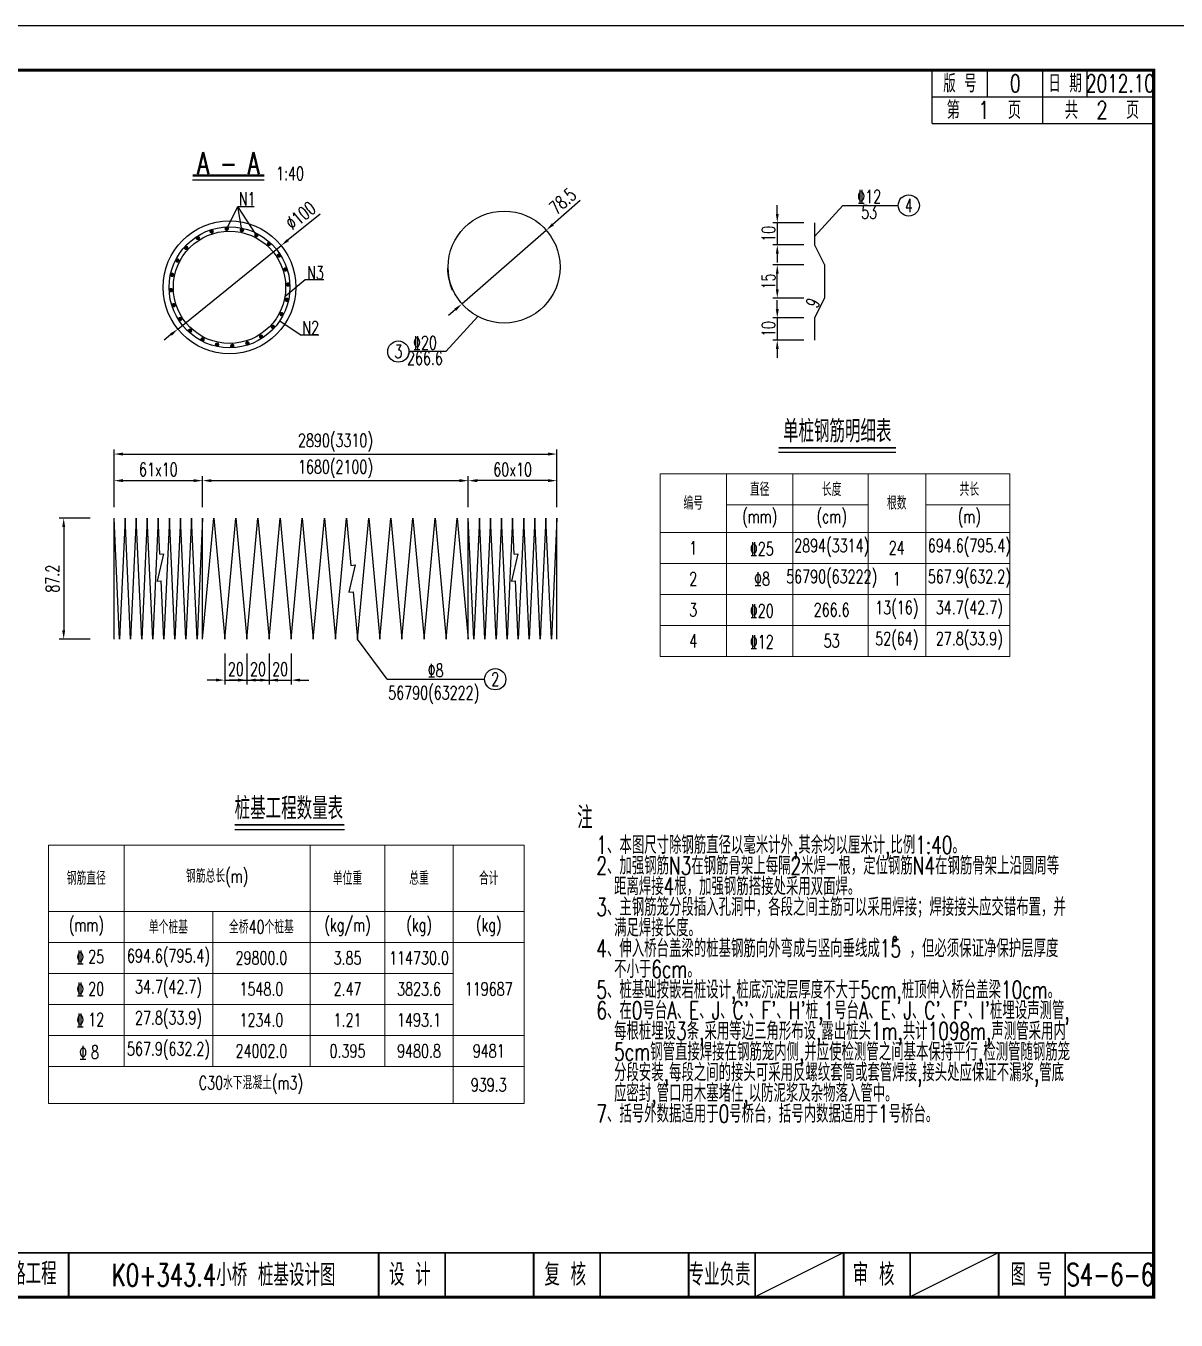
# Model space of a CAD drawing. Header units: millimetres. Extents: x -51 to 12129, y -1309 to -715.
# Drawn here: x 1784.9 to 2044.6, y -1006.8 to -714.7 of the extents above; entities that cross this region are included whole.
import ezdxf
from ezdxf.enums import TextEntityAlignment as Align

# ---------------------------------------------------------------- set-up
doc = ezdxf.new("R2010")
doc.units = ezdxf.units.MM
doc.header["$LTSCALE"] = 0.25
for name, color, linetype in [('图框', 7, 'Continuous'), ('尺寸标注', 2, 'Continuous'), ('文字', 7, 'Continuous'), ('文字字符', 7, 'Continuous'), ('标注', 4, 'Continuous'), ('次轮廓线', 7, 'Continuous'), ('表格', 7, 'Continuous'), ('钢筋', 6, 'Continuous')]:
    doc.layers.add(name, color=color, linetype=linetype)
doc.styles.get("Standard").update_dxf_attribs({"font": 'simplex1.shx', "width": 0.7, "bigfont": 'hztxt.shx'})
doc.dimstyles.new('比例1：40', dxfattribs={"dimscale": 0, "dimtxt": 3, "dimasz": 2, "dimexe": 1, "dimexo": 1, "dimgap": 1, "dimtad": 1, "dimlfac": 4, "dimzin": 13, "dimdsep": 46, "dimtxsty": 'Standard', "dimblk2": 'DIM', "dimcen": -0.09, "dimclrd": 256, "dimclre": 256, "dimclrt": 7, "dimaunit": 1, "dimadec": 5, "dimazin": 0, "dimtfac": 0.0005, "dimtix": 1, "dimtmove": 2, "dimatfit": 3, "dimfxl": 0, "dimtolj": 1, "dimtzin": 13, "dimarcsym": 0})
doc.dimstyles.new('比例：1：20', dxfattribs={"dimscale": 0, "dimtxt": 3, "dimasz": 2, "dimexe": 1, "dimexo": 1, "dimgap": 0.5, "dimtad": 1, "dimdec": 1, "dimlfac": 2, "dimzin": 9, "dimdsep": 46, "dimtxsty": 'Standard', "dimcen": 0.5, "dimclrd": 256, "dimclre": 256, "dimclrt": 256, "dimadec": 1, "dimazin": 2, "dimtfac": 1, "dimtdec": 1, "dimtix": 1, "dimtmove": 2, "dimatfit": 3, "dimfxl": 0, "dimtolj": 1, "dimtzin": 0, "dimlwd": -1, "dimlwe": -1, "dimarcsym": 0})

# ---------------------------------------------------------------- blocks, each defined once
blk = doc.blocks.new('*D305')
at = {"layer": 'Defpoints', "color": 0}
for p in [(1842.53, -764.25), (1819.19, -783.1)]:
    blk.add_point(p, dxfattribs=at)
at = {"layer": '标注', "lineweight": -2}
for p, q in [((1851.34, -757.14), (1844.09, -762.99)), ((1819.19, -783.1), (1842.53, -764.25)), ((1817.64, -784.36), (1816.08, -785.61))]:
    blk.add_line(p, q, dxfattribs=at)
at = {"layer": '标注'}
for points in [[(1843.88, -762.73), (1844.29, -763.25), (1842.53, -764.25)], [(1817.43, -784.1), (1817.85, -784.62), (1819.19, -783.1)]]:
    blk.add_solid(points, dxfattribs=at)
at = {"layer": '标注', "color": 7, "insert": (1846.92, -757.49), "char_height": 3, "attachment_point": 5, "rotation": 38.9309}
blk.add_mtext('\\A1;%%C100', dxfattribs=at)
blk = doc.blocks.new('DIM')
blk.add_lwpolyline([(-1, -0.1, 0.2, 0, 0), (0, 0, 0, 0, 0)], format="xyseb")
blk = doc.blocks.new('*D306')
at = {"layer": 'Defpoints', "color": 0}
for p in [(1902.39, -760.78), (1883.35, -777.41)]:
    blk.add_point(p, dxfattribs=at)
at = {"layer": '标注', "lineweight": -2}
for p, q in [((1910.07, -754.07), (1903.89, -759.46)), ((1883.35, -777.41), (1902.39, -760.78)), ((1881.85, -778.72), (1880.34, -780.04))]:
    blk.add_line(p, q, dxfattribs=at)
at = {"layer": '标注'}
for points in [[(1903.67, -759.21), (1904.11, -759.71), (1902.39, -760.78)], [(1881.63, -778.47), (1882.07, -778.97), (1883.35, -777.41)]]:
    blk.add_solid(points, dxfattribs=at)
at = {"layer": '标注', "color": 7, "insert": (1906.09, -754.22), "char_height": 3, "attachment_point": 5, "rotation": 41.1437}
blk.add_mtext('\\A1;78.5', dxfattribs=at)
blk = doc.blocks.new('*D308')
at = {"layer": 'Defpoints', "color": 0}
for p in [(1962.98, -759.1), (1954.55, -764.1), (1962.98, -764.1)]:
    blk.add_point(p, dxfattribs=at)
at = {"layer": '标注'}
for p, q in [((1954.55, -757.1), (1954.55, -755.1)), ((1960.55, -759.1), (1953.55, -759.1)), ((1954.55, -759.1), (1954.55, -764.1)), ((1960.55, -764.1), (1953.55, -764.1)), ((1954.55, -766.1), (1954.55, -768.1))]:
    blk.add_line(p, q, dxfattribs=at)
for points in [[(1954.22, -757.1), (1954.88, -757.1), (1954.55, -759.1)], [(1954.22, -766.1), (1954.88, -766.1), (1954.55, -764.1)]]:
    blk.add_solid(points, dxfattribs=at)
at = {"layer": '标注', "insert": (1952.55, -761.6), "char_height": 3, "attachment_point": 5, "rotation": 90}
blk.add_mtext('\\A1;10', dxfattribs=at)
blk = doc.blocks.new('*D309')
at = {"layer": 'Defpoints', "color": 0}
for p in [(1954.55, -768.6), (1965.23, -768.6), (1965.23, -776.1)]:
    blk.add_point(p, dxfattribs=at)
at = {"layer": '标注'}
for p, q in [((1960.55, -768.6), (1953.55, -768.6)), ((1954.55, -774.1), (1954.55, -770.6)), ((1960.55, -776.1), (1953.55, -776.1))]:
    blk.add_line(p, q, dxfattribs=at)
for points in [[(1954.22, -770.6), (1954.88, -770.6), (1954.55, -768.6)], [(1954.22, -774.1), (1954.88, -774.1), (1954.55, -776.1)]]:
    blk.add_solid(points, dxfattribs=at)
at = {"layer": '标注', "insert": (1952.55, -772.35), "char_height": 3, "attachment_point": 5, "rotation": 90}
blk.add_mtext('\\A1;15', dxfattribs=at)
blk = doc.blocks.new('*D310')
at = {"layer": 'Defpoints', "color": 0}
for p in [(1962.98, -780.6), (1954.55, -785.6), (1962.98, -785.6)]:
    blk.add_point(p, dxfattribs=at)
at = {"layer": '标注'}
for p, q in [((1954.55, -778.6), (1954.55, -776.6)), ((1960.55, -780.6), (1953.55, -780.6)), ((1954.55, -780.6), (1954.55, -785.6)), ((1960.55, -785.6), (1953.55, -785.6)), ((1954.55, -787.6), (1954.55, -789.6))]:
    blk.add_line(p, q, dxfattribs=at)
for points in [[(1954.22, -778.6), (1954.88, -778.6), (1954.55, -780.6)], [(1954.22, -787.6), (1954.88, -787.6), (1954.55, -785.6)]]:
    blk.add_solid(points, dxfattribs=at)
at = {"layer": '标注', "insert": (1952.55, -783.1), "char_height": 3, "attachment_point": 5, "rotation": 90}
blk.add_mtext('\\A1;10', dxfattribs=at)
blk = doc.blocks.new('*D311')
at = {"layer": 'Defpoints', "color": 0}
for p in [(1804.79, -825.8), (1793.42, -853.1), (1804.79, -853.1)]:
    blk.add_point(p, dxfattribs=at)
at = {"layer": '标注', "lineweight": -2}
for p, q in [((1799.42, -825.8), (1792.42, -825.8)), ((1793.42, -827.8), (1793.42, -851.1)), ((1799.42, -853.1), (1792.42, -853.1))]:
    blk.add_line(p, q, dxfattribs=at)
at = {"layer": '标注'}
for points in [[(1793.09, -827.8), (1793.76, -827.8), (1793.42, -825.8)], [(1793.09, -851.1), (1793.76, -851.1), (1793.42, -853.1)]]:
    blk.add_solid(points, dxfattribs=at)
at = {"layer": '标注', "color": 7, "insert": (1790.92, -839.45), "char_height": 3, "attachment_point": 5, "rotation": 90}
blk.add_mtext('\\A1;87.2', dxfattribs=at)
blk = doc.blocks.new('*D312')
at = {"layer": 'Defpoints', "color": 0}
for p in [(1904.79, -811.32), (1804.79, -825.8), (1904.79, -825.8)]:
    blk.add_point(p, dxfattribs=at)
at = {"layer": '标注', "lineweight": -2}
for p, q in [((1804.79, -817.32), (1804.79, -810.32)), ((1806.79, -811.32), (1902.79, -811.32)), ((1904.79, -817.32), (1904.79, -810.32))]:
    blk.add_line(p, q, dxfattribs=at)
at = {"layer": '标注'}
for points in [[(1806.79, -810.98), (1806.79, -811.65), (1804.79, -811.32)], [(1902.79, -810.98), (1902.79, -811.65), (1904.79, -811.32)]]:
    blk.add_solid(points, dxfattribs=at)
at = {"layer": '标注', "color": 7, "insert": (1854.79, -808.72), "char_height": 3, "attachment_point": 5}
blk.add_mtext('\\A1;2890(3310)', dxfattribs=at)
blk = doc.blocks.new('*D313')
at = {"layer": 'Defpoints', "color": 0}
for p in [(1824.79, -817.32), (1804.79, -825.8), (1824.79, -825.8)]:
    blk.add_point(p, dxfattribs=at)
at = {"layer": '标注', "lineweight": -2}
for p, q in [((1804.79, -823.32), (1804.79, -816.32)), ((1806.79, -817.32), (1822.79, -817.32)), ((1824.79, -823.32), (1824.79, -816.32))]:
    blk.add_line(p, q, dxfattribs=at)
at = {"layer": '标注'}
for points in [[(1806.79, -816.98), (1806.79, -817.65), (1804.79, -817.32)], [(1822.79, -816.98), (1822.79, -817.65), (1824.79, -817.32)]]:
    blk.add_solid(points, dxfattribs=at)
at = {"layer": '标注', "color": 7, "insert": (1814.79, -814.82), "char_height": 3, "attachment_point": 5}
blk.add_mtext('\\A1;61x10', dxfattribs=at)
blk = doc.blocks.new('*D314')
at = {"layer": 'Defpoints', "color": 0}
for p in [(1884.79, -817.32), (1884.79, -825.8), (1904.79, -825.8)]:
    blk.add_point(p, dxfattribs=at)
at = {"layer": '标注', "lineweight": -2}
for p, q in [((1884.79, -823.32), (1884.79, -816.32)), ((1902.79, -817.32), (1886.79, -817.32)), ((1904.79, -823.32), (1904.79, -816.32))]:
    blk.add_line(p, q, dxfattribs=at)
at = {"layer": '标注'}
for points in [[(1886.79, -816.98), (1886.79, -817.65), (1884.79, -817.32)], [(1902.79, -816.98), (1902.79, -817.65), (1904.79, -817.32)]]:
    blk.add_solid(points, dxfattribs=at)
at = {"layer": '标注', "color": 7, "insert": (1894.79, -814.82), "char_height": 3, "attachment_point": 5}
blk.add_mtext('\\A1;60x10', dxfattribs=at)
blk = doc.blocks.new('*D315')
at = {"layer": 'Defpoints', "color": 0}
for p in [(1884.79, -817.32), (1824.79, -825.8), (1884.79, -825.8)]:
    blk.add_point(p, dxfattribs=at)
at = {"layer": '标注', "lineweight": -2}
for p, q in [((1824.79, -823.32), (1824.79, -816.32)), ((1826.79, -817.32), (1882.79, -817.32)), ((1884.79, -823.32), (1884.79, -816.32))]:
    blk.add_line(p, q, dxfattribs=at)
at = {"layer": '标注'}
for points in [[(1826.79, -816.98), (1826.79, -817.65), (1824.79, -817.32)], [(1882.79, -816.98), (1882.79, -817.65), (1884.79, -817.32)]]:
    blk.add_solid(points, dxfattribs=at)
at = {"layer": '标注', "color": 7, "insert": (1854.79, -814.72), "char_height": 3, "attachment_point": 5}
blk.add_mtext('\\A1;1680(2100)', dxfattribs=at)
blk = doc.blocks.new('*D316')
at = {"layer": 'Defpoints', "color": 0}
for p in [(1829.79, -853.1), (1834.79, -853.1), (1834.79, -862.35)]:
    blk.add_point(p, dxfattribs=at)
at = {"layer": '标注', "lineweight": -2}
for p, q in [((1829.79, -856.35), (1829.79, -863.35)), ((1834.79, -856.35), (1834.79, -863.35)), ((1827.79, -862.35), (1825.79, -862.35)), ((1829.79, -862.35), (1834.79, -862.35)), ((1836.79, -862.35), (1838.79, -862.35))]:
    blk.add_line(p, q, dxfattribs=at)
at = {"layer": '标注'}
for points in [[(1827.79, -862.01), (1827.79, -862.68), (1829.79, -862.35)], [(1836.79, -862.01), (1836.79, -862.68), (1834.79, -862.35)]]:
    blk.add_solid(points, dxfattribs=at)
at = {"layer": '标注', "color": 7, "insert": (1832.29, -859.85), "char_height": 3, "attachment_point": 5}
blk.add_mtext('\\A1;20', dxfattribs=at)
blk = doc.blocks.new('*D317')
at = {"layer": 'Defpoints', "color": 0}
for p in [(1834.79, -853.1), (1839.79, -853.1), (1839.79, -862.35)]:
    blk.add_point(p, dxfattribs=at)
at = {"layer": '标注', "lineweight": -2}
for p, q in [((1834.79, -856.35), (1834.79, -863.35)), ((1839.79, -856.35), (1839.79, -863.35)), ((1832.79, -862.35), (1830.79, -862.35)), ((1834.79, -862.35), (1839.79, -862.35)), ((1841.79, -862.35), (1843.79, -862.35))]:
    blk.add_line(p, q, dxfattribs=at)
at = {"layer": '标注'}
for points in [[(1832.79, -862.01), (1832.79, -862.68), (1834.79, -862.35)], [(1841.79, -862.01), (1841.79, -862.68), (1839.79, -862.35)]]:
    blk.add_solid(points, dxfattribs=at)
at = {"layer": '标注', "color": 7, "insert": (1837.29, -859.85), "char_height": 3, "attachment_point": 5}
blk.add_mtext('\\A1;20', dxfattribs=at)
blk = doc.blocks.new('*D318')
at = {"layer": 'Defpoints', "color": 0}
for p in [(1839.79, -853.1), (1844.79, -853.1), (1844.79, -862.35)]:
    blk.add_point(p, dxfattribs=at)
at = {"layer": '标注', "lineweight": -2}
for p, q in [((1839.79, -856.35), (1839.79, -863.35)), ((1844.79, -856.35), (1844.79, -863.35)), ((1837.79, -862.35), (1835.79, -862.35)), ((1839.79, -862.35), (1844.79, -862.35)), ((1846.79, -862.35), (1848.79, -862.35))]:
    blk.add_line(p, q, dxfattribs=at)
at = {"layer": '标注'}
for points in [[(1837.79, -862.01), (1837.79, -862.68), (1839.79, -862.35)], [(1846.79, -862.01), (1846.79, -862.68), (1844.79, -862.35)]]:
    blk.add_solid(points, dxfattribs=at)
at = {"layer": '标注', "color": 7, "insert": (1842.29, -859.85), "char_height": 3, "attachment_point": 5}
blk.add_mtext('\\A1;20', dxfattribs=at)
blk = doc.blocks.new('*D1938')
at = {"layer": 'Defpoints', "color": 0}
for p in [(1904.79, -825.8), (1884.79, -1114.32), (1884.79, -1122.8)]:
    blk.add_point(p, dxfattribs=at)
at = {"layer": '标注', "lineweight": -2}
for p, q in [((1904.79, -1108.32), (1904.79, -1115.32)), ((1884.79, -1120.32), (1884.79, -1113.32)), ((1902.79, -1114.32), (1886.79, -1114.32))]:
    blk.add_line(p, q, dxfattribs=at)
at = {"layer": '标注'}
for points in [[(1886.79, -1113.98), (1886.79, -1114.65), (1884.79, -1114.32)], [(1902.79, -1113.98), (1902.79, -1114.65), (1904.79, -1114.32)]]:
    blk.add_solid(points, dxfattribs=at)
at = {"layer": '标注', "color": 7, "insert": (1894.79, -1111.82), "char_height": 3, "attachment_point": 5}
blk.add_mtext('\\A1;60x10', dxfattribs=at)
blk = doc.blocks.new('series')
at = {"width": 0.75}
for tag, height, p in [('页码', 4, (-35, -19)), ('图名', 5, (-220, -282)), ('图号', 5, (-20, -282))]:
    blk.add_attdef(tag, text='', height=height, dxfattribs=at).set_placement(p, align=Align.MIDDLE_CENTER)
blk = doc.blocks.new('123')
at = {"layer": '图框', "color": 2}
blk.add_lwpolyline([(369.33, -1011.65), (369.33, -714.65), (-50.67, -714.65), (-50.67, -1011.65)], close=True, dxfattribs=at)

msp = doc.modelspace()

# ---------------------------------------------------------------- linework, layer by layer
for p, q in [((1954.85828, -810.90546), (1981.33466, -810.90546)), ((1832.03809, -896.04382), (1856.81971, -896.04382)), ((1949.33091, -1001.65472), (1969.33091, -991.65472)), ((1984.33091, -1001.65472), (2004.33091, -991.65472))]:
    msp.add_line(p, q)
at = {"const_width": 0.7}
msp.add_lwpolyline([(1659.54252, -1001.65472), (2039.54252, -1001.65472), (2039.54252, -724.65472), (1659.54252, -724.65472)], close=True, dxfattribs=at)
at = {"const_width": 0.4}
for points in [[(1954.85828, -809.90546), (1981.33466, -809.90546)], [(1832.03809, -895.04382), (1856.81971, -895.04382)], [(1659.54252, -991.65472), (2039.54252, -991.65472)], [(1934.54252, -1001.65472), (1934.54252, -991.65472)], [(1949.54252, -1001.65472), (1949.54252, -991.65472)], [(1969.54252, -1001.65472), (1969.54252, -991.65472)], [(1984.54252, -1001.65472), (1984.54252, -991.65472)], [(2004.54252, -1001.65472), (2004.54252, -991.65472)], [(2019.54252, -1001.65472), (2019.54252, -991.65472)]]:
    msp.add_lwpolyline(points, dxfattribs=at)
at = {"layer": '图框', "const_width": 0.4}
for points in [[(1794.54252, -1001.65472), (1794.54252, -991.65472)], [(1864.54252, -1001.65472), (1864.54252, -991.65472)], [(1879.54252, -1001.65472), (1879.54252, -991.65472)], [(1899.54252, -1001.65472), (1899.54252, -991.65472)], [(1914.54252, -1001.65472), (1914.54252, -991.65472)], [(1934.54252, -1001.65472), (1934.54252, -991.65472)]]:
    msp.add_lwpolyline(points, dxfattribs=at)
at = {"layer": '尺寸标注'}
msp.add_line((1822.521, -749.39007), (1838.70946, -749.39007), dxfattribs=at)
msp.add_lwpolyline([(1822.521, -748.42757, 0.525, 0.525, 0), (1838.70946, -748.42757, 0, 0, 0)], format="xyseb", dxfattribs=at)
at = {"layer": '标注'}
for p, q in [((1830.23038, -760.44024), (1832.72385, -755.43101)), ((1836.93234, -761.89816), (1832.72385, -755.43101)), ((1832.72385, -755.43101), (1836.44381, -755.43101)), ((1833.67733, -760.72804), (1832.72385, -755.43101)), ((1969.38303, -755.19924), (1962.98967, -762.20078)), ((1969.38303, -755.19924), (1981.85023, -755.19924)), ((1843.36912, -775.72428), (1847.98371, -771.87929)), ((1847.98371, -771.87929), (1852.13911, -771.87929)), ((1846.78265, -784.389), (1842.1964, -781.27968)), ((1879.70426, -788.17811), (1886.94071, -780.25329)), ((1846.78265, -784.389), (1851.03213, -784.389)), ((1879.70426, -788.17811), (1871.38679, -788.17811)), ((1866.43943, -862.14333), (1859.73467, -853.09818)), ((1866.43943, -862.14333), (1888.46037, -862.14333))]:
    msp.add_line(p, q, dxfattribs=at)
for points in [[(1815.16055, -833.91711), (1815.94647, -833.84514), (1814.50196, -840.00253), (1815.43527, -839.91706)], [(1895.16055, -833.91711), (1895.94647, -833.84514), (1894.50196, -840.00253), (1895.43527, -839.91706)], [(1858.26378, -836.44495), (1859.25962, -836.35376), (1857.81511, -842.51115), (1858.81095, -842.41995)]]:
    msp.add_lwpolyline(points, dxfattribs=at)
for centre in [(1984.25023, -755.19924), (1868.98679, -788.17811), (1890.86037, -862.14333)]:
    msp.add_circle(centre, 2.4, dxfattribs=at)
at = {"layer": '次轮廓线'}
for p, q in [((1989.54252, -736.65472), (1989.54252, -724.65472)), ((2002.04252, -730.65472), (2002.04252, -724.65472)), ((2014.54252, -730.65472), (2014.54252, -724.65472)), ((2024.54252, -730.65472), (2024.54252, -724.65472)), ((1989.54252, -730.65472), (2039.54252, -730.65472)), ((2014.54252, -736.65472), (2014.54252, -730.65472)), ((1989.54252, -736.65472), (2039.54252, -736.65472))]:
    msp.add_line(p, q, dxfattribs=at)
msp.add_circle((1830.86084, -773.67523), 15, dxfattribs=at)
at = {"layer": '表格', "color": 1, "lineweight": 0}
for p, q in [((1928.07605, -815.78804), (1943.07605, -815.78804)), ((1928.07605, -815.78804), (1928.07605, -822.78804)), ((1943.07605, -815.78804), (1958.07605, -815.78804)), ((1958.07605, -815.78804), (1973.07605, -815.78804)), ((1973.07605, -815.78804), (1988.07605, -815.78804)), ((1988.07605, -815.78804), (2007.07605, -815.78804)), ((2007.07605, -815.78804), (2007.07605, -856.98804)), ((1928.07605, -822.78804), (1928.07605, -828.98804)), ((1928.07605, -828.98804), (1928.07605, -835.98804)), ((1928.07605, -835.98804), (1928.07605, -842.98804)), ((1928.07605, -842.98804), (1928.07605, -849.98804)), ((1928.07605, -849.98804), (1928.07605, -856.98804)), ((1928.07605, -856.98804), (1943.07605, -856.98804)), ((1943.07605, -856.98804), (1958.07605, -856.98804)), ((1958.07605, -856.98804), (1973.07605, -856.98804)), ((1973.07605, -856.98804), (1988.07605, -856.98804)), ((1988.07605, -856.98804), (2007.07605, -856.98804)), ((1789.99084, -899.57778), (1807.07535, -899.57778)), ((1789.99084, -899.57778), (1789.99084, -914.57778)), ((1807.07535, -899.57778), (1827.07535, -899.57778)), ((1827.07535, -899.57778), (1849.07535, -899.57778)), ((1849.07535, -899.57778), (1865.94117, -899.57778)), ((1865.94117, -899.57778), (1881.37935, -899.57778)), ((1881.37935, -899.57778), (1897.39571, -899.57778)), ((1897.39571, -899.57778), (1897.39571, -914.57778)), ((1789.99084, -914.57778), (1789.99084, -921.57778)), ((1897.39571, -914.57778), (1897.39571, -921.57778)), ((1789.99084, -921.57778), (1789.99084, -928.57778)), ((1897.39571, -921.57778), (1897.39571, -928.57778)), ((1789.99084, -928.57778), (1789.99084, -935.57778)), ((1897.39571, -928.57778), (1897.39571, -935.57778)), ((1789.99084, -935.57778), (1789.99084, -942.57778)), ((1897.39571, -935.57778), (1897.39571, -942.57778)), ((1789.99084, -942.57778), (1789.99084, -949.57778)), ((1897.39571, -942.57778), (1897.39571, -949.57778)), ((1789.99084, -949.57778), (1789.99084, -957.91112)), ((1897.39571, -949.57778), (1897.39571, -957.91112)), ((1789.99084, -957.91112), (1807.07535, -957.91112)), ((1807.07535, -957.91112), (1827.07535, -957.91112)), ((1827.07535, -957.91112), (1849.07535, -957.91112)), ((1849.07535, -957.91112), (1865.94117, -957.91112)), ((1865.94117, -957.91112), (1881.37935, -957.91112)), ((1881.37935, -957.91112), (1897.39571, -957.91112))]:
    msp.add_line(p, q, dxfattribs=at)
at = {"layer": '表格', "lineweight": 0}
for p, q in [((1943.07605, -815.78804), (1943.07605, -822.78804)), ((1958.07605, -815.78804), (1958.07605, -822.78804)), ((1975.07605, -815.78804), (1975.07605, -822.78804)), ((1988.07605, -815.78804), (1988.07605, -822.78804)), ((1943.07605, -822.78804), (1958.07605, -822.78804)), ((1943.07605, -822.78804), (1943.07605, -828.98804)), ((1958.07605, -822.78804), (1975.07605, -822.78804)), ((1958.07605, -822.78804), (1958.07605, -828.98804)), ((1975.07605, -822.78804), (1975.07605, -828.98804)), ((1988.07605, -822.78804), (2007.07605, -822.78804)), ((1988.07605, -822.78804), (1988.07605, -828.98804)), ((1928.07605, -828.98804), (1943.07605, -828.98804)), ((1943.07605, -828.98804), (1958.07605, -828.98804)), ((1943.07605, -828.98804), (1943.07605, -835.98804)), ((1958.07605, -828.98804), (1973.07605, -828.98804)), ((1958.07605, -828.98804), (1958.07605, -835.98804)), ((1973.07605, -828.98804), (1988.07605, -828.98804)), ((1975.07605, -828.98804), (1975.07605, -835.98804)), ((1988.07605, -828.98804), (2007.07605, -828.98804)), ((1988.07605, -828.98804), (1988.07605, -835.98804)), ((1928.07605, -835.98804), (1943.07605, -835.98804)), ((1943.07605, -835.98804), (1958.07605, -835.98804)), ((1943.07605, -835.98804), (1943.07605, -842.98804)), ((1958.07605, -835.98804), (1973.07605, -835.98804)), ((1958.07605, -835.98804), (1958.07605, -842.98804)), ((1973.07605, -835.98804), (1988.07605, -835.98804)), ((1975.07605, -835.98804), (1975.07605, -842.98804)), ((1988.07605, -835.98804), (2007.07605, -835.98804)), ((1988.07605, -835.98804), (1988.07605, -842.98804)), ((1928.07605, -842.98804), (1943.07605, -842.98804)), ((1943.07605, -842.98804), (1958.07605, -842.98804)), ((1943.07605, -842.98804), (1943.07605, -849.98804)), ((1958.07605, -842.98804), (1973.07605, -842.98804)), ((1958.07605, -842.98804), (1958.07605, -849.98804)), ((1973.07605, -842.98804), (1988.07605, -842.98804)), ((1975.07605, -842.98804), (1975.07605, -849.98804)), ((1988.07605, -842.98804), (2007.07605, -842.98804)), ((1988.07605, -842.98804), (1988.07605, -849.98804)), ((1928.07605, -849.98804), (1943.07605, -849.98804)), ((1943.07605, -849.98804), (1958.07605, -849.98804)), ((1943.07605, -849.98804), (1943.07605, -856.98804)), ((1958.07605, -849.98804), (1973.07605, -849.98804)), ((1958.07605, -849.98804), (1958.07605, -856.98804)), ((1973.07605, -849.98804), (1988.07605, -849.98804)), ((1975.07605, -849.98804), (1975.07605, -856.98804)), ((1988.07605, -849.98804), (2007.07605, -849.98804)), ((1988.07605, -849.98804), (1988.07605, -856.98804)), ((1807.07535, -899.57778), (1807.07535, -914.57778)), ((1849.07535, -899.57778), (1849.07535, -914.57778)), ((1865.94117, -899.57778), (1865.94117, -914.57778)), ((1881.37935, -899.57778), (1881.37935, -914.57778)), ((1789.99084, -914.57778), (1807.07535, -914.57778)), ((1807.07535, -914.57778), (1827.07535, -914.57778)), ((1807.07535, -914.57778), (1807.07535, -921.57778)), ((1827.07535, -914.57778), (1849.07535, -914.57778)), ((1827.07535, -914.57778), (1827.07535, -921.57778)), ((1849.07535, -914.57778), (1865.94117, -914.57778)), ((1849.07535, -914.57778), (1849.07535, -921.57778)), ((1865.94117, -914.57778), (1881.37935, -914.57778)), ((1865.94117, -914.57778), (1865.94117, -921.57778)), ((1881.37935, -914.57778), (1897.39571, -914.57778)), ((1881.37935, -914.57778), (1881.37935, -921.57778)), ((1789.99084, -921.57778), (1807.07535, -921.57778)), ((1807.07535, -921.57778), (1827.07535, -921.57778)), ((1807.07535, -921.57778), (1807.07535, -928.57778)), ((1827.07535, -921.57778), (1849.07535, -921.57778)), ((1827.07535, -921.57778), (1827.07535, -928.57778)), ((1849.07535, -921.57778), (1865.94117, -921.57778)), ((1849.07535, -921.57778), (1849.07535, -928.57778)), ((1865.94117, -921.57778), (1881.37935, -921.57778)), ((1865.94117, -921.57778), (1865.94117, -928.57778)), ((1881.37935, -921.57778), (1897.39571, -921.57778)), ((1881.37935, -921.57778), (1881.37935, -928.57778)), ((1789.99084, -928.57778), (1807.07535, -928.57778)), ((1807.07535, -928.57778), (1827.07535, -928.57778)), ((1807.07535, -928.57778), (1807.07535, -935.57778)), ((1827.07535, -928.57778), (1849.07535, -928.57778)), ((1827.07535, -928.57778), (1827.07535, -935.57778)), ((1849.07535, -928.57778), (1865.94117, -928.57778)), ((1849.07535, -928.57778), (1849.07535, -935.57778)), ((1865.94117, -928.57778), (1881.37935, -928.57778)), ((1865.94117, -928.57778), (1865.94117, -935.57778)), ((1881.37935, -928.57778), (1881.37935, -935.57778)), ((1789.99084, -935.57778), (1807.07535, -935.57778)), ((1827.07535, -935.57778), (1849.07535, -935.57778)), ((1849.07535, -935.57778), (1865.94117, -935.57778)), ((1849.07535, -935.57778), (1849.07535, -942.57778)), ((1865.94117, -935.57778), (1881.37935, -935.57778)), ((1865.94117, -935.57778), (1865.94117, -942.57778)), ((1881.37935, -935.57778), (1881.37935, -942.57778)), ((1789.99084, -942.57778), (1807.07535, -942.57778)), ((1827.07535, -942.57778), (1849.07535, -942.57778)), ((1849.07535, -942.57778), (1865.94117, -942.57778)), ((1849.07535, -942.57778), (1849.07535, -949.57778)), ((1865.94117, -942.57778), (1881.37935, -942.57778)), ((1865.94117, -942.57778), (1865.94117, -949.57778)), ((1881.37935, -942.57778), (1897.39571, -942.57778)), ((1881.37935, -942.57778), (1881.37935, -949.57778)), ((1789.99084, -949.57778), (1807.07535, -949.57778)), ((1807.07535, -949.57778), (1827.07535, -949.57778)), ((1827.07535, -949.57778), (1849.07535, -949.57778)), ((1849.07535, -949.57778), (1865.94117, -949.57778)), ((1865.94117, -949.57778), (1881.37935, -949.57778)), ((1881.37935, -949.57778), (1897.39571, -949.57778)), ((1881.37935, -949.57778), (1881.37935, -957.91112))]:
    msp.add_line(p, q, dxfattribs=at)
at = {"layer": '表格', "color": 7, "lineweight": 0}
for p, q in [((1807.07535, -935.57778), (1827.07535, -935.57778)), ((1807.07535, -935.57778), (1807.07535, -942.57778)), ((1827.07535, -935.57778), (1827.07535, -942.57778)), ((1807.07535, -942.57778), (1827.07535, -942.57778)), ((1807.07535, -942.57778), (1807.07535, -949.57778)), ((1827.07535, -942.57778), (1827.07535, -949.57778))]:
    msp.add_line(p, q, dxfattribs=at)
at = {"layer": '钢筋'}
for p, q in [((1962.97577, -759.09911), (1962.97577, -764.09911)), ((1962.97577, -764.09911), (1965.22577, -768.59911)), ((1965.22577, -768.59911), (1965.22577, -776.09911)), ((1965.22577, -776.09911), (1962.97577, -780.59911)), ((1962.97577, -780.59911), (1962.97577, -785.59911)), ((1804.7888, -853.09818), (1804.7888, -825.79818)), ((1806.0388, -853.09818), (1804.7888, -825.79818)), ((1807.2888, -825.79818), (1806.0388, -853.09818)), ((1808.5388, -853.09818), (1807.2888, -825.79818)), ((1809.7888, -825.79818), (1808.5388, -853.09818)), ((1811.0388, -853.09818), (1809.7888, -825.79818)), ((1812.2888, -825.79818), (1811.0388, -853.09818)), ((1813.5388, -853.09818), (1812.2888, -825.79818)), ((1814.7888, -825.79818), (1813.5388, -853.09818)), ((1815.16055, -833.91711), (1814.7888, -825.79818)), ((1817.2888, -825.79818), (1816.0388, -853.09818)), ((1818.5388, -853.09818), (1817.2888, -825.79818)), ((1819.7888, -825.79818), (1818.5388, -853.09818)), ((1821.0388, -853.09818), (1819.7888, -825.79818)), ((1822.2888, -825.79818), (1821.0388, -853.09818)), ((1823.5388, -853.09818), (1822.2888, -825.79818)), ((1824.7888, -825.79818), (1823.5388, -853.09818)), ((1824.7888, -853.09818), (1827.2888, -825.79818)), ((1824.7888, -853.09818), (1824.7888, -825.79818)), ((1827.2888, -825.79818), (1829.7888, -853.09818)), ((1829.7888, -853.09818), (1832.2888, -825.79818)), ((1832.2888, -825.79818), (1834.7888, -853.09818)), ((1834.7888, -853.09818), (1837.2888, -825.79818)), ((1837.2888, -825.79818), (1839.7888, -853.09818)), ((1839.7888, -853.09818), (1842.2888, -825.79818)), ((1842.2888, -825.79818), (1844.7888, -853.09818)), ((1844.7888, -853.09818), (1847.2888, -825.79818)), ((1847.2888, -825.79818), (1849.7888, -853.09818)), ((1849.7888, -853.09818), (1852.2888, -825.79818)), ((1852.2888, -825.79818), (1854.7888, -853.09818)), ((1854.7888, -853.09818), (1857.2888, -825.79818)), ((1857.2888, -825.79818), (1858.26378, -836.44495)), ((1859.7888, -853.09818), (1862.2888, -825.79818)), ((1862.2888, -825.79818), (1864.7888, -853.09818)), ((1864.7888, -853.09818), (1867.2888, -825.79818)), ((1867.2888, -825.79818), (1869.7888, -853.09818)), ((1869.7888, -853.09818), (1872.2888, -825.79818)), ((1872.2888, -825.79818), (1874.7888, -853.09818)), ((1874.7888, -853.09818), (1877.2888, -825.79818)), ((1877.2888, -825.79818), (1879.7888, -853.09818)), ((1879.7888, -853.09818), (1882.2888, -825.79818)), ((1882.2888, -825.79818), (1884.7888, -853.09818)), ((1884.7888, -853.09818), (1884.7888, -825.79818)), ((1886.0388, -853.09818), (1884.7888, -825.79818)), ((1887.2888, -825.79818), (1886.0388, -853.09818)), ((1888.5388, -853.09818), (1887.2888, -825.79818)), ((1889.7888, -825.79818), (1888.5388, -853.09818)), ((1891.0388, -853.09818), (1889.7888, -825.79818)), ((1892.2888, -825.79818), (1891.0388, -853.09818)), ((1893.5388, -853.09818), (1892.2888, -825.79818)), ((1894.7888, -825.79818), (1893.5388, -853.09818)), ((1895.16055, -833.91711), (1894.7888, -825.79818)), ((1897.2888, -825.79818), (1896.0388, -853.09818)), ((1898.5388, -853.09818), (1897.2888, -825.79818)), ((1899.7888, -825.79818), (1898.5388, -853.09818)), ((1901.0388, -853.09818), (1899.7888, -825.79818)), ((1902.2888, -825.79818), (1901.0388, -853.09818)), ((1903.5388, -853.09818), (1902.2888, -825.79818)), ((1904.7888, -825.79818), (1903.5388, -853.09818)), ((1904.7888, -853.09818), (1904.7888, -825.79818)), ((1816.0388, -853.09818), (1815.43527, -839.91706)), ((1896.0388, -853.09818), (1895.43527, -839.91706)), ((1858.81095, -842.41995), (1859.7888, -853.09818))]:
    msp.add_line(p, q, dxfattribs=at)
at = {"layer": '钢筋', "const_width": 0.5}
for points in [[(1823.94735, -762.52862, -1), (1823.44735, -762.52862, -1)], [(1827.0764, -761.05439, -1), (1826.5764, -761.05439, -1)], [(1830.48038, -760.44024, -1), (1829.98038, -760.44024, -1)], [(1833.92733, -760.72804, -1), (1833.42733, -760.72804, -1)], [(1837.18234, -761.89816, -1), (1836.68234, -761.89816, -1)], [(1821.30649, -764.76248, -1), (1820.80649, -764.76248, -1)], [(1840.02359, -763.87088, -1), (1839.52359, -763.87088, -1)], [(1819.33377, -767.60373, -1), (1818.83377, -767.60373, -1)], [(1842.25745, -766.51174, -1), (1841.75745, -766.51174, -1)], [(1818.16365, -770.85874, -1), (1817.66365, -770.85874, -1)], [(1843.73169, -769.64079, -1), (1843.23169, -769.64079, -1)], [(1817.87585, -774.30569, -1), (1817.37585, -774.30569, -1)], [(1844.34583, -773.04477, -1), (1843.84583, -773.04477, -1)], [(1844.05804, -776.49172, -1), (1843.55804, -776.49172, -1)], [(1818.49, -777.70968, -1), (1817.99, -777.70968, -1)], [(1842.88791, -779.74674, -1), (1842.38791, -779.74674, -1)], [(1819.96423, -780.83872, -1), (1819.46423, -780.83872, -1)], [(1822.19809, -783.47959, -1), (1821.69809, -783.47959, -1)], [(1840.9152, -782.58798, -1), (1840.4152, -782.58798, -1)], [(1825.03934, -785.4523, -1), (1824.53934, -785.4523, -1)], [(1835.14529, -786.29608, -1), (1834.64529, -786.29608, -1)], [(1838.27433, -784.82184, -1), (1837.77433, -784.82184, -1)], [(1828.29435, -786.62243, -1), (1827.79435, -786.62243, -1)], [(1831.7413, -786.91023, -1), (1831.2413, -786.91023, -1)]]:
    msp.add_lwpolyline(points, format="xyb", close=True, dxfattribs=at)
at = {"layer": '钢筋'}
msp.add_circle((1892.86926, -769.09271), 12.6375, dxfattribs=at)
at = {"layer": '钢筋', "color": 6}
for radius in [13.65, 12.675]:
    msp.add_circle((1830.86084, -773.67523), radius, dxfattribs=at)
at = {"layer": '钢筋'}
msp.add_arc((1892.98368, -769.18959), 12.9, 180.6971954, 203.5634855, dxfattribs=at)
at = {"layer": '钢筋', "color": 4}
for p in [(1823.69735, -762.52862), (1826.8264, -761.05439), (1830.23038, -760.44024), (1833.67733, -760.72804), (1836.93234, -761.89816), (1821.05649, -764.76248), (1839.77359, -763.87088), (1819.08377, -767.60373), (1842.00745, -766.51174), (1817.91365, -770.85874), (1843.48169, -769.64079), (1844.09583, -773.04477), (1817.62585, -774.30569), (1843.80804, -776.49172), (1818.24, -777.70968), (1842.63791, -779.74674), (1819.71423, -780.83872), (1840.6652, -782.58798), (1821.94809, -783.47959), (1824.78934, -785.4523), (1838.02433, -784.82184), (1828.04435, -786.62243), (1831.4913, -786.91023), (1834.89529, -786.29608)]:
    msp.add_point(p, dxfattribs=at)

# ---------------------------------------------------------------- block references
ref = msp.add_blockref('series', (2049.54252, -714.65472))
ref.add_attrib('页码', '第  1  页    共  2  页', dxfattribs={"height": 4, "width": 0.75}).set_placement((2014.54252, -733.65472), align=Align.MIDDLE_CENTER)
at = {"layer": '标注'}
msp.add_blockref('123', (1680, 0), dxfattribs=at)

# ---------------------------------------------------------------- texts
at = {"width": 0.7}
msp.add_text('注', height=5, dxfattribs=at).set_placement((1909.38084, -890.89265), align=Align.TOP_LEFT)
for s, p in [('专业负责', (1941.53275, -996.56013)), ('审 核', (1976.30655, -996.56013)), ('图 号', (2011.92572, -996.56013)), ('S4-6-6', (2029.74536, -996.56014))]:
    msp.add_text(s, height=5, dxfattribs=at).set_placement(p, align=Align.MIDDLE_CENTER)
at = {"insert": (1913.70393, -897.57186), "char_height": 4, "width": 106.712992, "attachment_point": 1, "line_spacing_factor": 0.7}
msp.add_mtext("1、本图尺寸除钢筋直径以毫米计外,其余均以厘米计,比例1:40。\\P\\pi-4,l4;2、加强钢筋N3在钢筋骨架上每隔2米焊一根，定位钢筋N4在钢筋骨架上沿圆周等距离焊接4根，加强钢筋搭接处采用双面焊。\\P3、主钢筋笼分段插入孔洞中，各段之间主筋可以采用焊接；焊接接头应交错布置，并满足焊接长度。\\P4、伸入桥台盖梁的桩基钢筋向外弯成与竖向垂线成15 ，但必须保证净保护层厚度不小于6cm。\\P\\pi0,l0;5、桩基础按嵌岩桩设计,桩底沉淀层厚度不大于5cm,桩顶伸入桥台盖梁10cm。\\P\\pi-4,l4;6、在0号台A、E、J、C'、F'、H'桩,1号台A、E、J、C'、F'、I'桩埋设声测管,每根桩埋设3条,采用等边三角形布设,露出桩头1m,共计1098m,声测管采用内5cm钢管直接焊接在钢筋笼内侧,并应使检测管之间基本保持平行,检测管随钢筋笼分段安装,每段之间的接头可采用反螺纹套筒或套管焊接,接头处应保证不漏浆,管底应密封,管口用木塞堵住,以防泥浆及杂物落入管中。\\P7、括号外数据适用于0号桥台，括号内数据适用于1号桥台。", dxfattribs=at)
at = {"layer": '图框', "width": 0.7}
for s, p in [('佛山市禅城区南庄二桥北延线道路工程', (1762.08677, -996.34002)), ('K0+343.4小桥 桩基设计图', (1829.54252, -996.65472)), ('设 计', (1871.58718, -996.56013)), ('复 核', (1906.682, -996.56013))]:
    msp.add_text(s, height=5, dxfattribs=at).set_placement(p, align=Align.MIDDLE_CENTER)
at = {"layer": '尺寸标注', "color": 7, "width": 0.7}
for s, p in [('N1', (1834.83912, -753.69088)), ('N3', (1850.26775, -770.37016)), ('N2', (1849.19886, -782.79636))]:
    msp.add_text(s, height=3, dxfattribs=at).set_placement(p, align=Align.MIDDLE)
msp.add_text('9', height=3, rotation=65, dxfattribs=at).set_placement((1962.58777, -777.18071), align=Align.MIDDLE)
at = {"layer": '文字', "width": 0.7}
for s, p in [('版 号', (1995.79252, -727.65472)), ('0', (2008.29252, -727.65472)), ('日 期', (2019.54252, -727.65472)), ('2012.10', (2032.04252, -727.65472))]:
    msp.add_text(s, height=4, dxfattribs=at).set_placement(p, align=Align.MIDDLE_CENTER)
at = {"layer": '文字', "color": 7, "width": 0.7}
for s, p in [('单桩钢筋明细表', (1968.09663, -806.17043)), ('桩基工程数量表', (1844.27197, -891.30879))]:
    msp.add_text(s, height=5, dxfattribs=at).set_placement(p, align=Align.MIDDLE_CENTER)
at = {"layer": '文字字符', "color": 1, "width": 0.7}
msp.add_text('A - A', height=5, dxfattribs=at).set_placement((1830.61523, -748.16507), align=Align.CENTER)
at = {"layer": '文字字符', "width": 0.7}
for s, p in [('1:40', (1844.54139, -749.45958)), ('%%13212', (1975.30928, -754.69924)), ('53', (1975.30928, -758.19924)), ('%%13220', (1874.99628, -787.67811)), ('266.6', (1874.99628, -791.17811)), ('%%1318', (1877.39681, -861.64333)), ('56790(63222)', (1876.96795, -866.70377))]:
    msp.add_text(s, height=3, dxfattribs=at).set_placement(p, align=Align.CENTER)
for s, p in [('3', (1868.98679, -788.17811)), ('2', (1890.86037, -862.14333))]:
    msp.add_text(s, height=3, dxfattribs=at).set_placement(p, align=Align.MIDDLE)
at = {"layer": '文字字符', "color": 7, "width": 0.7}
msp.add_text('%%D', height=4, dxfattribs=at).set_placement((1981.09328, -924.21709), align=Align.CENTER)
at = {"layer": '标注', "width": 0.7}
msp.add_text('4', height=3, dxfattribs=at).set_placement((1984.25023, -755.19924), align=Align.MIDDLE)
at = {"layer": '表格', "width": 0.7}
for s, p in [('%%13225', (1948.3487, -834.22003)), ('%%1318', (1949.31605, -840.98804)), ('%%13220', (1948.3487, -848.22003)), ('%%13212', (1948.3487, -855.22003)), ('%%132', (1796.2771, -926.39402)), ('25', (1798.95492, -926.27778)), ('%%132', (1796.2771, -933.64797)), ('20', (1798.95492, -933.53173)), ('%%132', (1796.2771, -940.5898)), ('12', (1798.95492, -940.47356)), ('%%131', (1796.90373, -947.92867)), ('8', (1799.58155, -947.81243))]:
    msp.add_text(s, height=3, dxfattribs=at).set_placement(p)
at = {"layer": '表格', "char_height": 3, "attachment_point": 5}
for s, insert, width in [('直径', (1950.57605, -819.28804), 12), ('长度', (1966.83059, -819.28804), 12), ('共长', (1997.9106, -819.28804), 12), ('编号', (1935.57605, -822.38804), 12), ('根数', (1981.52647, -822.38804), 12), ('(mm)', (1950.57605, -825.88804), 12), ('(cm)', (1966.83059, -825.88804), 12), ('(m)', (1997.9106, -825.88804), 12), ('1', (1935.57605, -832.48804), 12), ('2894(3314)', (1966.83059, -832.48804), 12), ('24', (1981.52647, -832.48804), 12), ('694.6(795.4)', (1997.9106, -832.48804), 12), ('2', (1935.57605, -839.48804), 12), ('1', (1981.52647, -839.48804), 12), ('567.9(632.2)', (1997.9106, -839.48804), 12), ('13(16)', (1981.52647, -846.48804), 12), ('34.7(42.7)', (1997.9106, -846.48804), 12), ('3', (1935.57605, -846.48804), 12), ('266.6', (1966.83059, -846.48804), 12), ('4', (1935.57605, -853.48804), 12), ('53', (1966.83059, -853.48804), 12), ('52(64)', (1981.52647, -853.48804), 12), ('27.8(33.9)', (1997.9106, -853.48804), 12), ('钢筋直径', (1798.5331, -907.07778), 14.0845172), ('钢筋总长(m)', (1828.07535, -907.07778), 39), ('单位重', (1857.50826, -907.07778), 13.8658141), ('总重', (1873.66026, -907.07778), 12.4381792), ('合计', (1889.38753, -907.07778), 13.0163577), ('(mm)', (1798.5331, -918.07778), 14.0845172), ('单个桩基', (1817.07535, -918.07778), 17), ('全桥40个桩基', (1838.07535, -918.07778), 19), ('(kg/m)', (1857.50826, -918.07778), 13.8658141), ('(kg)', (1873.66026, -918.07778), 12.4381792), ('(kg)', (1889.38753, -918.07778), 13.0163577), ('694.6(795.4)', (1817.07535, -925.07778), 17), ('29800.0', (1838.07535, -925.07778), 19), ('3.85', (1857.50826, -925.07778), 13.8658141), ('114730.0', (1873.66026, -925.07778), 12.4381792), ('34.7(42.7)', (1817.07535, -932.07778), 17), ('1548.0', (1838.07535, -932.07778), 19), ('2.47', (1857.50826, -932.07778), 13.8658141), ('3823.6', (1873.66026, -932.07778), 12.4381792), ('119687', (1889.38753, -932.07778), 13.0163577), ('27.8(33.9)', (1817.07535, -939.07778), 17), ('1234.0', (1838.07535, -939.07778), 19), ('1.21', (1857.50826, -939.07778), 13.8658141), ('1493.1', (1873.66026, -939.07778), 12.4381792), ('567.9(632.2)', (1817.07535, -946.07778), 17), ('24002.0', (1838.07535, -946.07778), 19), ('0.395', (1857.50826, -946.07778), 13.8658141), ('9480.8', (1873.66026, -946.07778), 12.4381792), ('9481', (1889.38753, -946.07778), 13.0163577), ('C30水下混凝土(m3)', (1835.68509, -953.74445), 88.3885105), ('939.3', (1889.38753, -953.74445), 13.0163577)]:
    msp.add_mtext(s, dxfattribs=dict(at, insert=insert, width=width))
at = {"layer": '表格', "insert": (1966.83059, -839.48804), "char_height": 3, "width": 12, "attachment_point": 5, "line_spacing_factor": 0.7}
msp.add_mtext('56790(63222)', dxfattribs=at)

# ---------------------------------------------------------------- dimensions: what is measured, and where the dimension line sits
at = {"layer": '标注'}
for p1, p2, text, picture, middle in [((1883.35244, -777.40755), (1902.38608, -760.77787), '78.5', '*D306', (1906.08794, -754.22377)), ((1819.19227, -783.10097), (1842.52941, -764.2495), '%%C100', '*D305', (1846.91721, -757.49133))]:
    dim = msp.add_diameter_dim_2p(p1=p1, p2=p2, text=text, dimstyle='比例1：40', override={"dimscale": 1}, dxfattribs=at)
    dim.commit()
    dim.dimension.update_dxf_attribs({"geometry": picture, "text_midpoint": middle})
for base, p1, p2, picture, middle in [((1954.5495, -764.09911), (1962.97577, -759.09911), (1962.97577, -764.09911), '*D308', (1952.5495, -761.59911)), ((1954.5495, -768.59911), (1965.22577, -776.09911), (1965.22577, -768.59911), '*D309', (1952.5495, -772.34911)), ((1954.5495, -785.59911), (1962.97577, -780.59911), (1962.97577, -785.59911), '*D310', (1952.5495, -783.09911))]:
    dim = msp.add_linear_dim(base=base, p1=p1, p2=p2, angle=90, dimstyle='比例：1：20', override={"dimscale": 1}, dxfattribs=at)
    dim.commit()
    dim.dimension.update_dxf_attribs({"geometry": picture, "text_midpoint": middle})
for base, p1, p2, text, picture, middle in [((1904.78881, -811.31633), (1804.7888, -825.79818), (1904.78881, -825.79817), '2890(3310)', '*D312', (1854.78881, -808.71633)), ((1884.78881, -817.31633), (1824.7888, -825.79818), (1884.78881, -825.79818), '1680(2100)', '*D315', (1854.78881, -814.71633)), ((1824.7888, -817.31633), (1804.7888, -825.79818), (1824.7888, -825.79818), '61x10', '*D313', (1814.7888, -814.81633)), ((1884.78881, -817.31633), (1904.7888, -825.79818), (1884.78881, -825.79817), '60x10', '*D314', (1894.78881, -814.81633)), ((1884.78881, -1114.31633), (1904.7888, -825.79818), (1884.78881, -1122.79817), '60x10', '*D1938', (1894.78881, -1111.81633))]:
    dim = msp.add_linear_dim(base=base, p1=p1, p2=p2, text=text, dimstyle='比例1：40', override={"dimscale": 1}, dxfattribs=at)
    dim.commit()
    dim.dimension.update_dxf_attribs({"geometry": picture, "text_midpoint": middle})
dim = msp.add_linear_dim(base=(1793.42264, -853.09818), p1=(1804.7888, -825.79818), p2=(1804.7888, -853.09818), angle=90, text='87.2', dimstyle='比例1：40', override={"dimscale": 1}, dxfattribs=at)
dim.commit()
dim.dimension.update_dxf_attribs({"geometry": '*D311', "text_midpoint": (1790.92264, -839.44818)})
for base, p1, p2, picture, middle in [((1834.7888, -862.34504), (1829.7888, -853.09818), (1834.7888, -853.09818), '*D316', (1832.2888, -859.84504)), ((1839.7888, -862.34504), (1834.7888, -853.09818), (1839.7888, -853.09818), '*D317', (1837.2888, -859.84504)), ((1844.7888, -862.34504), (1839.7888, -853.09818), (1844.7888, -853.09818), '*D318', (1842.2888, -859.84504))]:
    dim = msp.add_linear_dim(base=base, p1=p1, p2=p2, dimstyle='比例1：40', override={"dimscale": 1}, dxfattribs=at)
    dim.commit()
    dim.dimension.update_dxf_attribs({"geometry": picture, "text_midpoint": middle})

doc.saveas('drawing.dxf')
